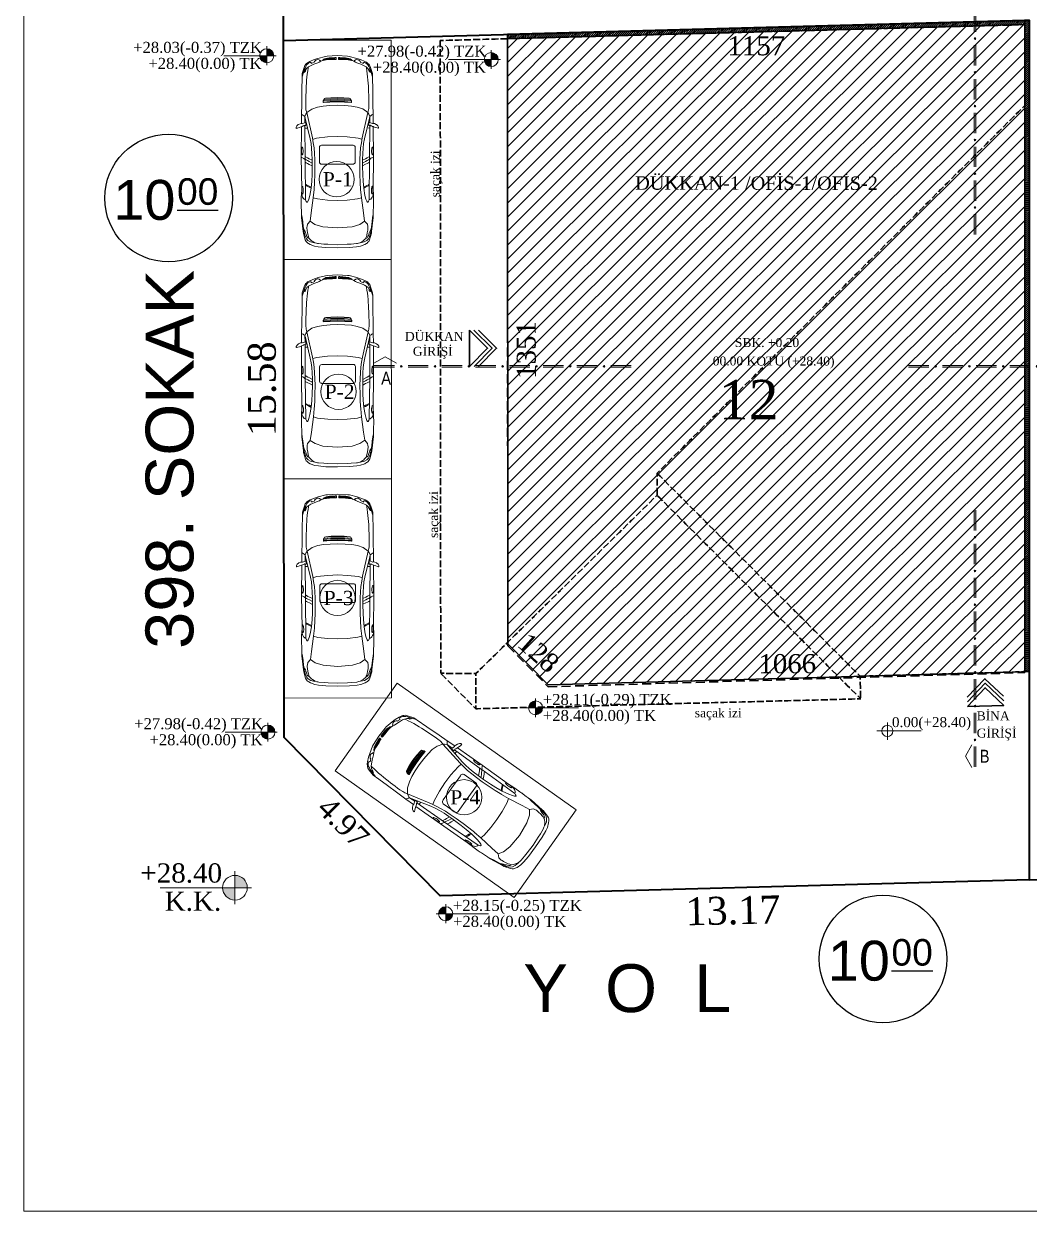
# Model space of a CAD drawing. Extents: x 173271 to 181879, y -242817 to -239967.
# Drawn here: x 174306 to 174868, y -242817 to -242153 of the extents above; entities that cross this region are included whole.
import ezdxf
from ezdxf.enums import TextEntityAlignment as Align

# ---------------------------------------------------------------- set-up
doc = ezdxf.new("R2010")
doc.units = 0
doc.header["$MEASUREMENT"] = 0
for name, pattern in [('DASHED2', [0.375, 0.25, -0.125]), ('IZDUSUM1', [20, 7.5, -5, 7.5, 0]), ('SEMBOL1', [260, 200, -15, 30, -15])]:
    doc.linetypes.add(name, pattern=pattern)
doc.layers.get('0').update_dxf_attribs({"linetype": 'CONTINUOUS'})
for name, color, linetype, lineweight in [('rtm-duv tugla', 22, 'CONTINUOUS', 35), ('rtm-izdusum-üst ince', 8, 'IZDUSUM1', 5), ('rtm-merdiven yazı', 7, 'CONTINUOUS', 20), ('rtm-mhl-yazı-adı', 150, 'CONTINUOUS', 30), ('rtm-mhl-yazı-malzeme', 7, 'CONTINUOUS', 13), ('rtm-olcu-iç 01', 7, 'CONTINUOUS', 20), ('rtm-plan katmanı-03', 233, 'CONTINUOUS', 30), ('rtm-sembol balon baslik', 242, 'CONTINUOUS', 20), ('rtm-sembol kesit gör yazı', 7, 'CONTINUOUS', 20), ('rtm-sembol kot', 242, 'CONTINUOUS', 20), ('rtm-sembol kot yazı', 7, 'CONTINUOUS', 20), ('rtm-sıva', 252, 'CONTINUOUS', 15), ('rtm-tas_betonarme', 50, 'CONTINUOUS', 40), ('rtm-vaz-grid yazı', 7, 'CONTINUOUS', 20)]:
    doc.layers.add(name, color=color, linetype=linetype, lineweight=lineweight)
doc.layers.add('YAZI1', color=240, linetype='CONTINUOUS')
doc.styles.add('ARIAL', font='arial.ttf', dxfattribs={"height": 1})
doc.styles.add('BASLIK', font='ARIALN.TTF')
doc.styles.add('times new roman_1_18', font='times.ttf', dxfattribs={"height": 0.2})
doc.styles.add('VAZ-OLCU', font='times.ttf', dxfattribs={"height": 60})
doc.styles.add('ölçü', font='times.ttf', dxfattribs={"height": 10})

# ---------------------------------------------------------------- blocks, each defined once
blk = doc.blocks.new('hftrytg')
at = {"layer": 'rtm-sıva'}
for p, q in [((10838.2, 5308.7), (10828.4, 5304.5)), ((10846.4, 5311.4), (10838.2, 5308.7)), ((10844.2, 5308.4), (10841.8, 5307.1)), ((10846.7, 5308.7), (10844.2, 5308.4)), ((10863.3, 5315.7), (10846.4, 5311.4)), ((10849, 5307.8), (10846.7, 5308.7)), ((10857.8, 5307.9), (10858.7, 5308.7)), ((10858.7, 5308.7), (10859.9, 5309.4)), ((10859.9, 5309.4), (10861.3, 5310.2)), ((10860.2, 5309.6), (10860.3, 5307.1)), ((10861.3, 5310.2), (10864.1, 5311.4)), ((10862.1, 5310.6), (10862.1, 5307.4)), ((10867.2, 5316.2), (10863.3, 5315.7)), ((10864, 5311.3), (10864, 5307.6)), ((10864.1, 5311.4), (10871.4, 5312.6)), ((10878.7, 5308.8), (10865.2, 5307.8)), ((10866, 5311.7), (10866.1, 5307.9)), ((10889.8, 5317.6), (10867.2, 5316.2)), ((10868.1, 5312), (10868, 5308)), ((10870.1, 5312.4), (10870, 5308.2)), ((10871.4, 5312.6), (10884.2, 5313.5)), ((10872.1, 5312.7), (10872.1, 5308.3)), ((10874.1, 5312.8), (10874.1, 5308.5)), ((10876.1, 5312.9), (10876.1, 5308.6)), ((10878.3, 5313.1), (10878.2, 5308.8)), ((10885.2, 5309.1), (10878.7, 5308.8)), ((10880.3, 5313.2), (10880.3, 5308.9)), ((10882.4, 5313.3), (10882.3, 5309)), ((10884.2, 5313.5), (10885.9, 5313.6)), ((10884.5, 5313.5), (10884.4, 5309.1)), ((10886.5, 5309.2), (10885.2, 5309.1)), ((10885.9, 5313.6), (10886.8, 5313.3)), ((10887.1, 5309.7), (10886.5, 5309.2)), ((10886.8, 5313.3), (10887.1, 5312.9)), ((10887.1, 5312.9), (10887.1, 5309.7)), ((10889.8, 5317.6), (10912.4, 5316.2)), ((10892.8, 5313.3), (10892.5, 5312.9)), ((10892.5, 5312.9), (10892.5, 5309.7)), ((10892.5, 5309.7), (10893.1, 5309.2)), ((10893.7, 5313.6), (10892.8, 5313.3)), ((10893.1, 5309.2), (10894.4, 5309.1)), ((10895.3, 5313.5), (10893.7, 5313.6)), ((10894.4, 5309.1), (10900.9, 5308.8)), ((10895.1, 5313.5), (10895.1, 5309.1)), ((10908.2, 5312.6), (10895.3, 5313.5)), ((10897.2, 5313.3), (10897.2, 5309)), ((10899.2, 5313.2), (10899.3, 5308.9)), ((10900.9, 5308.8), (10914.4, 5307.8)), ((10901.3, 5313.1), (10901.4, 5308.8)), ((10903.5, 5312.9), (10903.5, 5308.6)), ((10905.5, 5312.8), (10905.5, 5308.5)), ((10907.5, 5312.7), (10907.5, 5308.3)), ((10915.5, 5311.4), (10908.2, 5312.6)), ((10909.5, 5312.4), (10909.6, 5308.2)), ((10911.5, 5312), (10911.6, 5308)), ((10912.4, 5316.2), (10916.3, 5315.7)), ((10913.6, 5311.7), (10913.5, 5307.9)), ((10918.3, 5310.2), (10915.5, 5311.4)), ((10915.6, 5311.3), (10915.6, 5307.6)), ((10916.3, 5315.7), (10933.2, 5311.4)), ((10917.5, 5310.6), (10917.5, 5307.4)), ((10919.7, 5309.4), (10918.3, 5310.2)), ((10919.4, 5309.6), (10919.3, 5307.1)), ((10920.9, 5308.7), (10919.7, 5309.4)), ((10921.8, 5307.9), (10920.9, 5308.7)), ((10930.6, 5307.8), (10932.9, 5308.7)), ((10932.9, 5308.7), (10935.4, 5308.4)), ((10933.2, 5311.4), (10941.4, 5308.7)), ((10935.4, 5308.4), (10937.8, 5307.1)), ((10941.4, 5308.7), (10951.1, 5304.5)), ((10811.1, 5270.3), (10816.6, 5287.5)), ((10815.6, 5290.8), (10811.2, 5277.3)), ((10817.5, 5295.8), (10815.6, 5290.8)), ((10817, 5286.3), (10816.1, 5280.6)), ((10816.6, 5287.5), (10817.1, 5288.8)), ((10817.8, 5289.9), (10817, 5286.3)), ((10817.1, 5288.8), (10817.8, 5289.9)), ((10817.4, 5281.2), (10818.5, 5282.8)), ((10819.5, 5298.2), (10817.5, 5295.8)), ((10819.5, 5293.2), (10817.8, 5289.9)), ((10818.5, 5282.8), (10819.1, 5285)), ((10819.1, 5285), (10821.3, 5289)), ((10821.1, 5300), (10819.5, 5298.2)), ((10821.3, 5296.7), (10819.5, 5293.2)), ((10822.9, 5301.7), (10821.1, 5300)), ((10823.8, 5299.4), (10821.3, 5296.7)), ((10821.3, 5289), (10825.4, 5292.4)), ((10823.9, 5283.5), (10822.7, 5276.4)), ((10824.5, 5302.5), (10822.9, 5301.7)), ((10826.4, 5301.4), (10823.8, 5299.4)), ((10824.8, 5289.2), (10823.9, 5283.5)), ((10828.4, 5304.5), (10824.5, 5302.5)), ((10825.4, 5292.4), (10824.8, 5289.2)), ((10825.4, 5292.4), (10829.6, 5294.8)), ((10829, 5302.3), (10826.4, 5301.4)), ((10830.4, 5302.1), (10829, 5302.3)), ((10829.6, 5294.8), (10837.3, 5298.1)), ((10831.4, 5301.6), (10830.4, 5302.1)), ((10832.1, 5301.1), (10831.4, 5301.6)), ((10838.9, 5302.8), (10831.8, 5299.7)), ((10831.8, 5299.7), (10832.1, 5301.1)), ((10837.3, 5298.1), (10846.2, 5301.5)), ((10838.6, 5304.4), (10838.1, 5303.8)), ((10838.1, 5303.8), (10838.9, 5302.8)), ((10839.7, 5305.5), (10838.6, 5304.4)), ((10841.8, 5307.1), (10839.7, 5305.5)), ((10846.2, 5301.5), (10849.2, 5302.8)), ((10849.7, 5307), (10849, 5307.8)), ((10849.2, 5302.8), (10853, 5305.2)), ((10851.2, 5306.5), (10849.7, 5307)), ((10852.3, 5306), (10851.2, 5306.5)), ((10853, 5305.2), (10852.3, 5306)), ((10856.4, 5306.4), (10853, 5305.2)), ((10857.3, 5307), (10856.4, 5306.4)), ((10857.3, 5307), (10857.8, 5307.9)), ((10857.7, 5306.8), (10857.3, 5307)), ((10858.3, 5306.9), (10857.7, 5306.8)), ((10865.2, 5307.8), (10858.3, 5306.9)), ((10914.4, 5307.8), (10921.3, 5306.9)), ((10921.3, 5306.9), (10921.9, 5306.8)), ((10922.3, 5307), (10921.8, 5307.9)), ((10921.9, 5306.8), (10922.3, 5307)), ((10922.3, 5307), (10923.2, 5306.4)), ((10923.2, 5306.4), (10926.6, 5305.2)), ((10926.6, 5305.2), (10927.3, 5306)), ((10930.4, 5302.8), (10926.6, 5305.2)), ((10927.3, 5306), (10928.4, 5306.5)), ((10928.4, 5306.5), (10929.8, 5307)), ((10929.8, 5307), (10930.6, 5307.8)), ((10933.4, 5301.5), (10930.4, 5302.8)), ((10942.3, 5298.1), (10933.4, 5301.5)), ((10937.8, 5307.1), (10939.9, 5305.5)), ((10939.9, 5305.5), (10941, 5304.4)), ((10941.5, 5303.8), (10940.6, 5302.8)), ((10940.6, 5302.8), (10947.7, 5299.7)), ((10941, 5304.4), (10941.5, 5303.8)), ((10950, 5294.8), (10942.3, 5298.1)), ((10947.5, 5301.1), (10948.2, 5301.6)), ((10947.7, 5299.7), (10947.5, 5301.1)), ((10948.2, 5301.6), (10949.2, 5302.1)), ((10949.2, 5302.1), (10950.6, 5302.3)), ((10954.1, 5292.4), (10950, 5294.8)), ((10950.6, 5302.3), (10953.2, 5301.4)), ((10951.1, 5304.5), (10955.1, 5302.5)), ((10953.2, 5301.4), (10955.8, 5299.4)), ((10958.3, 5289), (10954.1, 5292.4)), ((10954.1, 5292.4), (10954.8, 5289.2)), ((10954.8, 5289.2), (10955.7, 5283.5)), ((10955.1, 5302.5), (10956.7, 5301.7)), ((10955.7, 5283.5), (10956.9, 5276.4)), ((10955.8, 5299.4), (10958.3, 5296.7)), ((10956.7, 5301.7), (10958.4, 5300)), ((10958.3, 5296.7), (10960.1, 5293.2)), ((10960.5, 5285), (10958.3, 5289)), ((10958.4, 5300), (10960.1, 5298.2)), ((10960.1, 5298.2), (10962.1, 5295.8)), ((10960.1, 5293.2), (10961.7, 5289.9)), ((10961, 5282.8), (10960.5, 5285)), ((10962.2, 5281.2), (10961, 5282.8)), ((10961.7, 5289.9), (10962.6, 5286.3)), ((10962.5, 5288.8), (10961.7, 5289.9)), ((10962.1, 5295.8), (10963.9, 5290.8)), ((10963, 5287.5), (10962.5, 5288.8)), ((10962.6, 5286.3), (10963.5, 5280.6)), ((10968.5, 5270.3), (10963, 5287.5)), ((10963.9, 5290.8), (10968.3, 5277.3)), ((10811.1, 5268.1), (10810.6, 5241.5)), ((10811.2, 5277.3), (10811.1, 5270.3)), ((10811.1, 5270.3), (10811.1, 5268.1)), ((10816.1, 5280.6), (10816.6, 5280.1)), ((10816.6, 5280.1), (10817.4, 5281.2)), ((10820.9, 5255.9), (10820.4, 5249.4)), ((10821.3, 5262.6), (10820.9, 5255.9)), ((10822, 5269.7), (10821.3, 5262.6)), ((10822.7, 5276.4), (10822, 5269.7)), ((10956.9, 5276.4), (10957.6, 5269.7)), ((10957.6, 5269.7), (10958.3, 5262.6)), ((10958.3, 5262.6), (10958.7, 5255.9)), ((10958.7, 5255.9), (10959.2, 5249.4)), ((10963, 5280.1), (10962.2, 5281.2)), ((10963.5, 5280.6), (10963, 5280.1)), ((10968.3, 5277.3), (10968.5, 5270.3)), ((10968.5, 5270.3), (10968.5, 5268.1)), ((10968.5, 5268.1), (10969, 5241.5)), ((10810.6, 5241.5), (10810.2, 5208.5)), ((10819.6, 5229.5), (10819.4, 5222.9)), ((10819.9, 5235.8), (10819.6, 5229.5)), ((10820.1, 5242.5), (10819.9, 5235.8)), ((10820.4, 5249.4), (10820.1, 5242.5)), ((10959.2, 5249.4), (10959.5, 5242.5)), ((10959.5, 5242.5), (10959.7, 5235.8)), ((10959.7, 5235.8), (10960, 5229.5)), ((10960, 5229.5), (10960.2, 5222.9)), ((10969, 5241.5), (10969.4, 5208.5)), ((10810.2, 5208.5), (10809.7, 5186.4)), ((10819.4, 5222.9), (10819.2, 5215.7)), ((10819.2, 5215.7), (10819.2, 5209.6)), ((10819.2, 5209.6), (10819.3, 5201.9)), ((10832.7, 5198.2), (10845.5, 5202.3)), ((10845.5, 5202.3), (10858.4, 5204.7)), ((10857.9, 5215.4), (10858.4, 5216.5)), ((10858, 5213.2), (10857.9, 5215.4)), ((10858, 5213.7), (10873.6, 5214.9)), ((10859, 5212.6), (10858, 5213.2)), ((10858.1, 5216.5), (10858.1, 5216.4)), ((10858.1, 5216.4), (10858.1, 5216.4)), ((10858.3, 5216.2), (10874.1, 5217.3)), ((10858.4, 5216.5), (10859.5, 5218.8)), ((10858.4, 5204.7), (10873.2, 5205.8)), ((10873.4, 5213.6), (10859, 5212.6)), ((10859.3, 5218.6), (10874.5, 5219.7)), ((10859.5, 5218.8), (10860.5, 5221)), ((10860.5, 5221), (10861.7, 5221.6)), ((10874.5, 5222.4), (10861.3, 5221.4)), ((10861.7, 5221.6), (10863.5, 5222.1)), ((10863.5, 5222.1), (10875.1, 5223.3)), ((10873.2, 5205.8), (10889.8, 5206.5)), ((10889.8, 5214), (10873.4, 5213.6)), ((10873.6, 5214.9), (10889.8, 5215.2)), ((10874.1, 5217.3), (10889.8, 5217.6)), ((10889.8, 5222.7), (10874.5, 5222.4)), ((10874.5, 5219.7), (10889.8, 5220)), ((10875.1, 5223.3), (10889.8, 5223.8)), ((10904.5, 5223.3), (10889.8, 5223.8)), ((10889.8, 5222.7), (10905.1, 5222.4)), ((10905.1, 5219.7), (10889.8, 5220)), ((10905.5, 5217.3), (10889.8, 5217.6)), ((10906, 5214.9), (10889.8, 5215.2)), ((10889.8, 5214), (10906.2, 5213.6)), ((10906.4, 5205.8), (10889.8, 5206.5)), ((10916.1, 5222.1), (10904.5, 5223.3)), ((10905.1, 5222.4), (10918.3, 5221.4)), ((10920.2, 5218.6), (10905.1, 5219.7)), ((10921.3, 5216.2), (10905.5, 5217.3)), ((10921.6, 5213.7), (10906, 5214.9)), ((10906.2, 5213.6), (10920.6, 5212.6)), ((10921.2, 5204.7), (10906.4, 5205.8)), ((10917.9, 5221.6), (10916.1, 5222.1)), ((10919.1, 5221), (10917.9, 5221.6)), ((10920.1, 5218.8), (10919.1, 5221)), ((10921.2, 5216.5), (10920.1, 5218.8)), ((10920.6, 5212.6), (10921.5, 5213.2)), ((10921.7, 5215.4), (10921.2, 5216.5)), ((10934.1, 5202.3), (10921.2, 5204.7)), ((10921.5, 5216.5), (10921.5, 5216.4)), ((10921.5, 5216.4), (10921.5, 5216.4)), ((10921.5, 5213.2), (10921.7, 5215.4)), ((10946.8, 5198.2), (10934.1, 5202.3)), ((10960.2, 5222.9), (10960.4, 5215.7)), ((10960.4, 5209.6), (10960.3, 5201.9)), ((10960.4, 5215.7), (10960.4, 5209.6)), ((10969.4, 5208.5), (10969.9, 5186.4)), ((10809.7, 5186.4), (10809.6, 5165.8)), ((10810.8, 5186), (10809.7, 5186.4)), ((10812.8, 5184.8), (10810.8, 5186)), ((10814.6, 5183.2), (10812.8, 5184.8)), ((10816, 5182.7), (10814.6, 5183.2)), ((10817.1, 5181.6), (10816, 5182.7)), ((10819.4, 5186.8), (10817.1, 5181.6)), ((10818.1, 5177.6), (10817.1, 5181.6)), ((10817.1, 5181.6), (10817.2, 5167.7)), ((10828.9, 5131.7), (10818.1, 5177.6)), ((10819.3, 5201.9), (10819.5, 5199.3)), ((10821.5, 5190.1), (10819.4, 5186.8)), ((10819.5, 5199.3), (10819.8, 5196.1)), ((10819.8, 5196.1), (10821.5, 5190.1)), ((10821.5, 5190.1), (10832.7, 5198.2)), ((10821.5, 5190.1), (10834, 5133.7)), ((10958.1, 5190.1), (10945.6, 5133.7)), ((10958.1, 5190.1), (10946.8, 5198.2)), ((10950.7, 5131.7), (10961.5, 5177.6)), ((10959.7, 5196.1), (10958.1, 5190.1)), ((10958.1, 5190.1), (10960.2, 5186.8)), ((10960.1, 5199.3), (10959.7, 5196.1)), ((10960.3, 5201.9), (10960.1, 5199.3)), ((10960.2, 5186.8), (10962.4, 5181.6)), ((10961.5, 5177.6), (10962.4, 5181.6)), ((10962.4, 5181.6), (10962.3, 5167.7)), ((10962.4, 5181.6), (10963.6, 5182.7)), ((10963.6, 5182.7), (10964.9, 5183.2)), ((10964.9, 5183.2), (10966.8, 5184.8)), ((10966.8, 5184.8), (10968.8, 5186)), ((10968.8, 5186), (10969.9, 5186.4)), ((10969.9, 5186.4), (10970, 5165.8)), ((10797.6, 5157.8), (10797.5, 5155)), ((10797.5, 5155), (10798.4, 5155.1)), ((10799.3, 5160.7), (10797.6, 5157.8)), ((10798.4, 5155.1), (10800.9, 5155.8)), ((10802.6, 5163.4), (10799.3, 5160.7)), ((10800.9, 5155.8), (10804.6, 5157)), ((10802.9, 5163.6), (10802.6, 5163.4)), ((10806.8, 5165.4), (10802.9, 5163.6)), ((10804.6, 5157), (10809, 5158.5)), ((10809.2, 5165.8), (10806.8, 5165.4)), ((10809, 5158.5), (10809.6, 5158.7)), ((10809.4, 5165.8), (10809.2, 5165.8)), ((10809.6, 5158.7), (10809.2, 5091.2)), ((10809.6, 5165.8), (10809.4, 5165.8)), ((10811.1, 5165.4), (10809.6, 5165.8)), ((10811.5, 5159.4), (10809.6, 5158.7)), ((10818.1, 5168), (10811.1, 5165.4)), ((10813.6, 5160.3), (10811.5, 5159.4)), ((10814.9, 5160.9), (10813.6, 5160.3)), ((10815.4, 5161.3), (10814.9, 5160.9)), ((10815.4, 5161.3), (10815.2, 5161.7)), ((10818.1, 5161.2), (10815.2, 5161.7)), ((10817.3, 5161.4), (10817.8, 5086.6)), ((10823.3, 5155.6), (10817.3, 5155.8)), ((10819.1, 5168), (10818.1, 5168)), ((10818.1, 5161.2), (10819.1, 5161.2)), ((10819.3, 5167.2), (10819.1, 5168)), ((10819.1, 5161.2), (10819.3, 5162.1)), ((10819.3, 5162.1), (10819.3, 5167.2)), ((10956.3, 5155.6), (10962.3, 5155.8)), ((10960.3, 5167.2), (10960.5, 5168)), ((10960.3, 5162.1), (10960.3, 5167.2)), ((10960.5, 5161.2), (10960.3, 5162.1)), ((10960.5, 5168), (10961.5, 5168)), ((10961.5, 5161.2), (10960.5, 5161.2)), ((10961.5, 5168), (10968.5, 5165.4)), ((10961.5, 5161.2), (10964.4, 5161.7)), ((10962.3, 5161.4), (10961.8, 5086.6)), ((10964.1, 5161.3), (10964.4, 5161.7)), ((10964.1, 5161.3), (10964.6, 5160.9)), ((10964.6, 5160.9), (10966, 5160.3)), ((10966, 5160.3), (10968.1, 5159.4)), ((10968.1, 5159.4), (10970, 5158.7)), ((10968.5, 5165.4), (10970, 5165.8)), ((10970, 5165.8), (10970.2, 5165.8)), ((10970.6, 5158.5), (10970, 5158.7)), ((10970, 5158.7), (10970.4, 5091.2)), ((10970.2, 5165.8), (10970.4, 5165.8)), ((10970.4, 5165.8), (10972.8, 5165.4)), ((10974.9, 5157), (10970.6, 5158.5)), ((10972.8, 5165.4), (10976.7, 5163.6)), ((10978.7, 5155.8), (10974.9, 5157)), ((10976.7, 5163.6), (10977, 5163.4)), ((10977, 5163.4), (10980.3, 5160.7)), ((10981.2, 5155.1), (10978.7, 5155.8)), ((10980.3, 5160.7), (10982, 5157.8)), ((10982, 5155), (10981.2, 5155.1)), ((10982, 5157.8), (10982, 5155)), ((10831, 5121.1), (10828.9, 5131.7)), ((10834, 5133.7), (10834, 5133.7)), ((10834, 5133.7), (10836.1, 5122.5)), ((10843.4, 5133), (10834.6, 5130.4)), ((10836.1, 5122.5), (10837.7, 5111.1)), ((10867.7, 5135.7), (10843.4, 5133)), ((10889.8, 5136.7), (10867.7, 5135.7)), ((10889.8, 5136.7), (10911.8, 5135.7)), ((10911.8, 5135.7), (10936.2, 5133)), ((10936.2, 5133), (10944.9, 5130.4)), ((10943.5, 5122.5), (10941.9, 5111.1)), ((10945.6, 5133.7), (10943.5, 5122.5)), ((10945.6, 5133.7), (10945.6, 5133.7)), ((10948.6, 5121.1), (10950.7, 5131.7)), ((10810, 5110.2), (10810.7, 5112.3)), ((10810, 5110.2), (10810, 5100.1)), ((10810.8, 5097.2), (10810, 5100.1)), ((10810.7, 5112.3), (10810.9, 5112.9)), ((10810.8, 5097.2), (10810.9, 5097)), ((10810.9, 5112.9), (10811.2, 5113.2)), ((10811.2, 5096.3), (10810.9, 5097)), ((10811.2, 5113.2), (10811.5, 5113.2)), ((10811.5, 5096), (10811.2, 5096.3)), ((10811.5, 5113.2), (10811.8, 5112.7)), ((10811.8, 5095.9), (10811.5, 5096)), ((10811.8, 5112.7), (10812.2, 5111.8)), ((10812, 5096.2), (10811.8, 5095.9)), ((10812.2, 5096.5), (10812, 5096.2)), ((10812.2, 5111.8), (10812.2, 5111.4)), ((10812.2, 5111.4), (10812.6, 5110.4)), ((10812.7, 5097.7), (10812.2, 5096.5)), ((10812.6, 5110.4), (10812.6, 5110)), ((10812.6, 5110), (10812.9, 5108.4)), ((10813, 5099.4), (10812.7, 5097.7)), ((10812.9, 5108.4), (10813.2, 5106.2)), ((10813.2, 5101.5), (10813, 5099.4)), ((10813.2, 5106.2), (10813.3, 5103.8)), ((10813.3, 5103.8), (10813.2, 5101.5)), ((10832.3, 5110.3), (10831, 5121.1)), ((10833.1, 5098.6), (10832.3, 5110.3)), ((10832.5, 5107.8), (10832.7, 5107.8)), ((10833.5, 5085.5), (10833.1, 5098.6)), ((10837.7, 5111.1), (10838.5, 5098.8)), ((10838.5, 5098.8), (10839.3, 5085.7)), ((10850.1, 5114.2), (10849.7, 5112.3)), ((10849.7, 5112.3), (10849.7, 5079.8)), ((10851.2, 5115.8), (10850.1, 5114.2)), ((10852.8, 5116.8), (10851.2, 5115.8)), ((10854.6, 5117.2), (10852.8, 5116.8)), ((10856.7, 5117.2), (10854.6, 5117.2)), ((10889.8, 5117.2), (10856.7, 5117.2)), ((10889.8, 5117.2), (10922.9, 5117.2)), ((10922.9, 5117.2), (10924.9, 5117.2)), ((10924.9, 5117.2), (10926.8, 5116.8)), ((10926.8, 5116.8), (10928.4, 5115.8)), ((10928.4, 5115.8), (10929.5, 5114.2)), ((10929.5, 5114.2), (10929.8, 5112.3)), ((10929.8, 5112.3), (10929.8, 5079.8)), ((10941.1, 5098.8), (10940.3, 5085.7)), ((10941.9, 5111.1), (10941.1, 5098.8)), ((10946.1, 5085.5), (10946.5, 5098.6)), ((10946.5, 5098.6), (10947.3, 5110.3)), ((10947.1, 5107.8), (10946.9, 5107.8)), ((10947.3, 5110.3), (10948.6, 5121.1)), ((10966.4, 5106.2), (10966.3, 5103.8)), ((10966.3, 5103.8), (10966.4, 5101.5)), ((10966.6, 5108.4), (10966.4, 5106.2)), ((10966.4, 5101.5), (10966.6, 5099.4)), ((10966.9, 5110), (10966.6, 5108.4)), ((10966.6, 5099.4), (10966.9, 5097.7)), ((10967, 5110.4), (10966.9, 5110)), ((10966.9, 5097.7), (10967.4, 5096.5)), ((10967.3, 5111.4), (10967, 5110.4)), ((10967.4, 5111.8), (10967.3, 5111.4)), ((10967.8, 5112.7), (10967.4, 5111.8)), ((10967.4, 5096.5), (10967.6, 5096.2)), ((10967.6, 5096.2), (10967.8, 5095.9)), ((10968.1, 5113.2), (10967.8, 5112.7)), ((10967.8, 5095.9), (10968.1, 5096)), ((10968.4, 5113.2), (10968.1, 5113.2)), ((10968.1, 5096), (10968.4, 5096.3)), ((10968.7, 5112.9), (10968.4, 5113.2)), ((10968.4, 5096.3), (10968.7, 5097)), ((10968.9, 5112.3), (10968.7, 5112.9)), ((10968.8, 5097.2), (10968.7, 5097)), ((10968.8, 5097.2), (10969.6, 5100.1)), ((10969.5, 5110.2), (10968.9, 5112.3)), ((10969.5, 5110.2), (10969.6, 5100.1)), ((10809.2, 5091.2), (10810, 5018.8)), ((10812.1, 5089.3), (10809.2, 5090.4)), ((10813.3, 5088.7), (10812.1, 5089.3)), ((10814.6, 5087.9), (10813.3, 5088.7)), ((10816.4, 5086.3), (10814.6, 5087.9)), ((10817.8, 5086), (10816.4, 5086.3)), ((10817.7, 5092.3), (10823.4, 5089)), ((10817.8, 5086.6), (10817.8, 5085.9)), ((10820.4, 5084.4), (10817.8, 5086)), ((10817.8, 5086), (10818.8, 4995.3)), ((10820.4, 5077.6), (10817.8, 5079.2)), ((10823.3, 5083), (10820.4, 5084.4)), ((10823.3, 5076.1), (10820.4, 5077.6)), ((10827, 5080.9), (10823.3, 5083)), ((10827, 5074.5), (10823.3, 5076.1)), ((10823.4, 5089), (10826.9, 5087.1)), ((10826.9, 5087.1), (10833.5, 5083.9)), ((10832.1, 5078.1), (10827, 5080.9)), ((10833.6, 5071.1), (10827, 5074.5)), ((10833.6, 5077.3), (10832.1, 5078.1)), ((10833.1, 5051.5), (10833.6, 5070)), ((10833.6, 5077.3), (10833.5, 5085.5)), ((10833.6, 5070), (10833.6, 5077.3)), ((10839.3, 5085.7), (10839.5, 5069.9)), ((10839.5, 5069.9), (10839.4, 5050.8)), ((10839.5, 5069.7), (10839.5, 5069.9)), ((10839.5, 5068.9), (10839.5, 5069.7)), ((10849.7, 5079.8), (10850.1, 5077.9)), ((10850.1, 5077.9), (10851.2, 5076.3)), ((10851.2, 5076.3), (10852.8, 5075.3)), ((10852.8, 5075.3), (10853.8, 5075.1)), ((10853.8, 5075.1), (10854.6, 5074.9)), ((10854.6, 5074.9), (10889.8, 5074.9)), ((10924.9, 5074.9), (10889.8, 5074.9)), ((10925.8, 5075.1), (10924.9, 5074.9)), ((10926.8, 5075.3), (10925.8, 5075.1)), ((10928.4, 5076.3), (10926.8, 5075.3)), ((10929.5, 5077.9), (10928.4, 5076.3)), ((10929.8, 5079.8), (10929.5, 5077.9)), ((10940.3, 5085.7), (10940, 5069.9)), ((10940, 5069.7), (10940, 5069.9)), ((10940, 5069.9), (10940.2, 5050.8)), ((10940.1, 5068.9), (10940, 5069.7)), ((10946, 5077.3), (10946.1, 5085.5)), ((10946, 5077.3), (10947.5, 5078.1)), ((10946, 5070), (10946, 5077.3)), ((10946, 5071.1), (10952.5, 5074.5)), ((10946.4, 5051.5), (10946, 5070)), ((10952.7, 5087.1), (10946.1, 5083.9)), ((10947.5, 5078.1), (10952.5, 5080.9)), ((10952.5, 5080.9), (10956.2, 5083)), ((10952.5, 5074.5), (10956.2, 5076.1)), ((10956.2, 5089), (10952.7, 5087.1)), ((10961.9, 5092.3), (10956.2, 5089)), ((10956.2, 5083), (10959.2, 5084.4)), ((10956.2, 5076.1), (10959.2, 5077.6)), ((10959.2, 5084.4), (10961.8, 5086)), ((10959.2, 5077.6), (10961.7, 5079.2)), ((10961.8, 5086), (10960.8, 4995.3)), ((10961.8, 5086.6), (10961.8, 5085.9)), ((10961.8, 5086), (10963.2, 5086.3)), ((10963.2, 5086.3), (10964.9, 5087.9)), ((10964.9, 5087.9), (10966.3, 5088.7)), ((10966.3, 5088.7), (10967.5, 5089.3)), ((10967.5, 5089.3), (10970.4, 5090.4)), ((10970.4, 5091.2), (10969.6, 5018.8)), ((10832.4, 5037.1), (10833.1, 5051.5)), ((10839.4, 5050.8), (10838.9, 5034.8)), ((10940.2, 5050.8), (10940.7, 5034.8)), ((10947.2, 5037.1), (10946.4, 5051.5)), ((10810, 5018.8), (10809.4, 5007.3)), ((10810, 5018.8), (10810.2, 5006.6)), ((10810.3, 5022.5), (10811.3, 5024.9)), ((10810.3, 5022.5), (10810.3, 5012.4)), ((10811.4, 5025.2), (10811.3, 5024.9)), ((10811.4, 5025.2), (10811.6, 5025.5)), ((10811.6, 5025.5), (10811.8, 5025.4)), ((10811.8, 5025.4), (10811.9, 5025.3)), ((10811.9, 5025.3), (10812.2, 5025)), ((10812.2, 5025), (10812.5, 5024)), ((10812.5, 5024), (10812.9, 5022.6)), ((10812.9, 5022.6), (10813.1, 5021.5)), ((10813.1, 5021.5), (10813.2, 5020.7)), ((10813.2, 5020.7), (10813.4, 5019.4)), ((10813.4, 5019.4), (10813.5, 5018.4)), ((10813.5, 5018.4), (10813.7, 5016.1)), ((10820.6, 5028.9), (10818.4, 5030.2)), ((10820.6, 5026.7), (10818.4, 5028)), ((10820.6, 5028.9), (10823.6, 5027.4)), ((10823.6, 5025.3), (10820.6, 5026.7)), ((10823.6, 5027.4), (10827, 5026)), ((10827, 5023.6), (10823.6, 5025.3)), ((10827, 5026), (10831.1, 5023.8)), ((10830.9, 5021.4), (10827, 5023.6)), ((10828.1, 5005.2), (10830.9, 5021.1)), ((10830.9, 5021.1), (10832.4, 5037.1)), ((10837.9, 5018.1), (10836, 4999.9)), ((10838.9, 5034.8), (10837.8, 5017.6)), ((10837.9, 5018.1), (10837.9, 5018.1)), ((10940.7, 5034.8), (10941.8, 5017.6)), ((10941.7, 5018.1), (10941.7, 5018.1)), ((10941.7, 5018.1), (10943.6, 4999.9)), ((10948.7, 5021.1), (10947.2, 5037.1)), ((10952.6, 5026), (10948.5, 5023.8)), ((10948.7, 5021.4), (10952.6, 5023.6)), ((10951.5, 5005.2), (10948.7, 5021.1)), ((10955.9, 5027.4), (10952.6, 5026)), ((10952.6, 5023.6), (10955.9, 5025.3)), ((10959, 5028.9), (10955.9, 5027.4)), ((10955.9, 5025.3), (10959, 5026.7)), ((10959, 5028.9), (10961.2, 5030.2)), ((10959, 5026.7), (10961.2, 5028)), ((10966, 5018.4), (10965.9, 5016.1)), ((10966.2, 5019.4), (10966, 5018.4)), ((10966.4, 5020.7), (10966.2, 5019.4)), ((10966.5, 5021.5), (10966.4, 5020.7)), ((10966.7, 5022.6), (10966.5, 5021.5)), ((10967.1, 5024), (10966.7, 5022.6)), ((10967.4, 5025), (10967.1, 5024)), ((10967.7, 5025.3), (10967.4, 5025)), ((10968, 5025.5), (10967.7, 5025.4)), ((10967.7, 5025.4), (10967.7, 5025.3)), ((10968.2, 5025.2), (10968, 5025.5)), ((10968.2, 5025.2), (10968.3, 5024.9)), ((10969.2, 5022.5), (10968.3, 5024.9)), ((10969.2, 5022.5), (10969.3, 5012.4)), ((10969.6, 5018.8), (10969.4, 5006.6)), ((10969.6, 5018.8), (10970.2, 5007.3)), ((10809.4, 5007.3), (10809.1, 5002.3)), ((10809.1, 5002.3), (10809.1, 4988)), ((10810.2, 5006.6), (10810.8, 5004)), ((10811.3, 5009.5), (10810.3, 5012.4)), ((10810.8, 5004), (10811.9, 5001.2)), ((10811.5, 5008.9), (10811.3, 5009.5)), ((10811.5, 5008.9), (10811.7, 5008.6)), ((10811.9, 5008.3), (10811.7, 5008.6)), ((10812.4, 5008.2), (10811.9, 5008.3)), ((10811.9, 5001.2), (10813.4, 4998.7)), ((10812.8, 5008.7), (10812.4, 5008.2)), ((10813.1, 5009.9), (10812.8, 5008.7)), ((10813.2, 5010.6), (10813.1, 5009.9)), ((10813.4, 5011.6), (10813.2, 5010.6)), ((10813.7, 5013.7), (10813.4, 5011.6)), ((10813.4, 4998.7), (10815.2, 4996.9)), ((10813.7, 5016.1), (10813.7, 5013.7)), ((10815.2, 4996.9), (10817.1, 4995.7)), ((10817.1, 4995.7), (10818.8, 4995.3)), ((10818.8, 4995.3), (10820.1, 4991.9)), ((10820.1, 4991.9), (10821.2, 4989.9)), ((10821.2, 4989.9), (10822.8, 4989.7)), ((10822.8, 4989.7), (10824.1, 4991.8)), ((10824.1, 4991.8), (10825.9, 4996.7)), ((10825.9, 4996.7), (10828.1, 5005.2)), ((10836, 4999.9), (10831.5, 4966.1)), ((10845.1, 4997.4), (10836, 4999.9)), ((10868, 4994.8), (10845.1, 4997.4)), ((10889.8, 4994), (10868, 4994.8)), ((10889.8, 4994), (10911.6, 4994.8)), ((10911.6, 4994.8), (10934.5, 4997.4)), ((10934.5, 4997.4), (10943.6, 4999.9)), ((10943.6, 4999.9), (10948.1, 4966.1)), ((10953.6, 4996.7), (10951.5, 5005.2)), ((10955.5, 4991.8), (10953.6, 4996.7)), ((10956.8, 4989.7), (10955.5, 4991.8)), ((10958.3, 4989.9), (10956.8, 4989.7)), ((10959.5, 4991.9), (10958.3, 4989.9)), ((10960.8, 4995.3), (10959.5, 4991.9)), ((10962.4, 4995.7), (10960.8, 4995.3)), ((10964.4, 4996.9), (10962.4, 4995.7)), ((10966.2, 4998.7), (10964.4, 4996.9)), ((10965.9, 5016.1), (10965.9, 5013.7)), ((10965.9, 5013.7), (10966.2, 5011.6)), ((10966.2, 5011.6), (10966.3, 5010.6)), ((10967.7, 5001.2), (10966.2, 4998.7)), ((10966.3, 5010.6), (10966.4, 5009.9)), ((10966.4, 5009.9), (10966.8, 5008.7)), ((10966.8, 5008.7), (10967.2, 5008.2)), ((10967.2, 5008.2), (10967.7, 5008.3)), ((10967.7, 5008.3), (10967.9, 5008.6)), ((10968.8, 5004), (10967.7, 5001.2)), ((10968, 5008.9), (10967.9, 5008.6)), ((10968, 5008.9), (10968.2, 5009.5)), ((10968.2, 5009.5), (10969.3, 5012.4)), ((10969.4, 5006.6), (10968.8, 5004)), ((10970.2, 5007.3), (10970.5, 5002.3)), ((10970.5, 5002.3), (10970.5, 4988)), ((10809.1, 4988), (10809, 4985.1)), ((10809, 4985.1), (10809, 4982.4)), ((10809, 4982.4), (10809, 4982.2)), ((10809, 4982.2), (10809.2, 4979.2)), ((10809.2, 4979.2), (10809.6, 4970.7)), ((10809.6, 4970.7), (10809.7, 4968.1)), ((10809.7, 4968.1), (10809.6, 4965.4)), ((10809.6, 4965.4), (10809.6, 4963)), ((10831.5, 4966.1), (10828.9, 4947.7)), ((10948.1, 4966.1), (10950.7, 4947.7)), ((10970, 4970.7), (10969.9, 4968.1)), ((10969.9, 4968.1), (10970, 4965.4)), ((10970.4, 4979.2), (10970, 4970.7)), ((10970, 4965.4), (10970, 4963)), ((10970.5, 4982.2), (10970.4, 4979.2)), ((10970.5, 4988), (10970.5, 4985.1)), ((10970.5, 4985.1), (10970.5, 4982.4)), ((10970.5, 4982.4), (10970.5, 4982.2)), ((10809.6, 4963), (10809.7, 4962.2)), ((10809.7, 4962.2), (10811, 4955.6)), ((10809.7, 4962.2), (10809.8, 4957)), ((10809.8, 4957), (10809.9, 4956.1)), ((10809.9, 4956.1), (10809.8, 4955.9)), ((10809.8, 4955.9), (10813.4, 4924.5)), ((10811, 4955.6), (10812.3, 4946.2)), ((10813.4, 4934.6), (10812.3, 4946.2)), ((10821.9, 4935.9), (10822.7, 4940.8)), ((10822.7, 4940.8), (10828.9, 4947.7)), ((10839.7, 4940.3), (10828.9, 4947.7)), ((10857, 4934.9), (10839.7, 4940.3)), ((10922.6, 4934.9), (10939.9, 4940.3)), ((10939.9, 4940.3), (10950.7, 4947.7)), ((10956.9, 4940.8), (10950.7, 4947.7)), ((10957.6, 4935.9), (10956.9, 4940.8)), ((10969.8, 4955.9), (10966.2, 4924.5)), ((10966.2, 4934.6), (10967.3, 4946.2)), ((10968.6, 4955.6), (10967.3, 4946.2)), ((10969.9, 4962.2), (10968.6, 4955.6)), ((10969.8, 4957), (10969.7, 4956.1)), ((10969.7, 4956.1), (10969.8, 4955.9)), ((10969.9, 4962.2), (10969.8, 4957)), ((10970, 4963), (10969.9, 4962.2)), ((10813.4, 4934.6), (10814.7, 4929.6)), ((10813.4, 4924.5), (10813.9, 4920.3)), ((10813.9, 4920.3), (10817.9, 4906)), ((10814.7, 4929.6), (10814.4, 4928.7)), ((10814.4, 4928.7), (10814.7, 4926.9)), ((10814.7, 4926.9), (10815.1, 4924.3)), ((10814.9, 4928.6), (10814.8, 4929.6)), ((10816, 4927), (10814.9, 4928.6)), ((10815.1, 4924.3), (10816, 4920.3)), ((10817.4, 4924.6), (10816, 4927)), ((10816, 4920.3), (10817, 4916.1)), ((10817, 4916.1), (10818.2, 4912.2)), ((10818.6, 4921.6), (10817.4, 4924.6)), ((10818.2, 4912.2), (10820.4, 4907.8)), ((10819.7, 4918.3), (10818.6, 4921.6)), ((10820.6, 4915.6), (10819.7, 4918.3)), ((10821.7, 4913.1), (10820.6, 4915.6)), ((10821.6, 4931.7), (10821.7, 4933.9)), ((10822, 4927.7), (10821.6, 4931.7)), ((10821.7, 4933.9), (10821.9, 4935.9)), ((10823.6, 4910.5), (10821.7, 4913.1)), ((10823.1, 4921.2), (10822, 4927.7)), ((10824.1, 4916.2), (10823.1, 4921.2)), ((10826.6, 4909.1), (10823.6, 4910.5)), ((10824.9, 4913), (10824.1, 4916.2)), ((10826, 4910.2), (10824.9, 4913)), ((10826.6, 4909.1), (10826, 4910.2)), ((10889.8, 4932.3), (10857, 4934.9)), ((10889.8, 4932.3), (10922.6, 4934.9)), ((10953, 4909.1), (10956, 4910.5)), ((10953, 4909.1), (10953.6, 4910.2)), ((10953.6, 4910.2), (10954.7, 4913)), ((10954.7, 4913), (10955.4, 4916.2)), ((10955.4, 4916.2), (10956.5, 4921.2)), ((10956, 4910.5), (10957.8, 4913.1)), ((10956.5, 4921.2), (10957.6, 4927.7)), ((10957.9, 4933.9), (10957.6, 4935.9)), ((10957.6, 4927.7), (10958, 4931.7)), ((10957.8, 4913.1), (10959, 4915.6)), ((10958, 4931.7), (10957.9, 4933.9)), ((10959, 4915.6), (10959.9, 4918.3)), ((10961.4, 4912.2), (10959.2, 4907.8)), ((10959.9, 4918.3), (10961, 4921.6)), ((10961, 4921.6), (10962.2, 4924.6)), ((10962.6, 4916.1), (10961.4, 4912.2)), ((10965.7, 4920.3), (10961.7, 4906)), ((10962.2, 4924.6), (10963.6, 4927)), ((10963.6, 4920.3), (10962.6, 4916.1)), ((10963.6, 4927), (10964.7, 4928.6)), ((10964.5, 4924.3), (10963.6, 4920.3)), ((10964.9, 4926.9), (10964.5, 4924.3)), ((10964.7, 4928.6), (10964.8, 4929.6)), ((10966.2, 4934.6), (10964.9, 4929.6)), ((10964.9, 4929.6), (10965.2, 4928.7)), ((10965.2, 4928.7), (10964.9, 4926.9)), ((10966.2, 4924.5), (10965.7, 4920.3)), ((10817.9, 4906), (10819.8, 4902.2)), ((10819.8, 4902.2), (10821.5, 4900.3)), ((10820.4, 4907.8), (10824, 4904.4)), ((10821.5, 4900.3), (10823.3, 4898.6)), ((10823.3, 4898.6), (10824.9, 4897.8)), ((10824, 4904.4), (10829.6, 4901.1)), ((10824.9, 4897.8), (10828.8, 4895.4)), ((10829.3, 4906.2), (10826.6, 4909.1)), ((10828.8, 4895.4), (10838.6, 4891.8)), ((10829.3, 4906.2), (10831.3, 4904.4)), ((10829.6, 4901.1), (10838.9, 4899)), ((10831.3, 4904.4), (10833, 4902.9)), ((10833, 4902.9), (10839.5, 4899.2)), ((10838.6, 4891.8), (10846.8, 4890.4)), ((10838.9, 4899), (10838.9, 4899.5)), ((10839.5, 4899.2), (10842.8, 4898.3)), ((10842.8, 4898.3), (10845, 4897.7)), ((10845, 4897.7), (10847.5, 4897.4)), ((10846.8, 4890.4), (10863.4, 4888.8)), ((10847.5, 4897.4), (10859.2, 4896.4)), ((10868.3, 4895.9), (10859.2, 4896.4)), ((10863.4, 4888.8), (10889.8, 4888.2)), ((10868.3, 4895.9), (10889.8, 4894.8)), ((10911.3, 4895.9), (10889.8, 4894.8)), ((10916.2, 4888.8), (10889.8, 4888.2)), ((10911.3, 4895.9), (10920.4, 4896.4)), ((10932.8, 4890.4), (10916.2, 4888.8)), ((10932.1, 4897.4), (10920.4, 4896.4)), ((10934.6, 4897.7), (10932.1, 4897.4)), ((10941, 4891.8), (10932.8, 4890.4)), ((10936.8, 4898.3), (10934.6, 4897.7)), ((10940.1, 4899.2), (10936.8, 4898.3)), ((10946.5, 4902.9), (10940.1, 4899.2)), ((10949.9, 4901.1), (10940.6, 4899)), ((10940.6, 4899), (10940.6, 4899.5)), ((10950.8, 4895.4), (10941, 4891.8)), ((10948.3, 4904.4), (10946.5, 4902.9)), ((10950.3, 4906.2), (10948.3, 4904.4)), ((10955.5, 4904.4), (10949.9, 4901.1)), ((10950.3, 4906.2), (10953, 4909.1)), ((10954.7, 4897.8), (10950.8, 4895.4)), ((10956.3, 4898.6), (10954.7, 4897.8)), ((10959.2, 4907.8), (10955.5, 4904.4)), ((10958, 4900.3), (10956.3, 4898.6)), ((10959.8, 4902.2), (10958, 4900.3)), ((10961.7, 4906), (10959.8, 4902.2))]:
    blk.add_line(p, q, dxfattribs=at)
blk.add_lwpolyline([(10769.9, 5351.8), (11009.9, 5351.8), (11009.9, 4861.8), (10769.9, 4861.8)], close=True, dxfattribs=at)
blk = doc.blocks.new('çatıizi')
at = {"layer": 'rtm-plan katmanı-03', "color": 8, "linetype": 'IZDUSUM1'}
for p, q in [((7807.7, 1634.9), (7353.9, 2088.7)), ((7353.9, 2088.7), (7353.9, 2039.4))]:
    blk.add_line(p, q, dxfattribs=at)
for points in [[(6869.4, 3055.7), (8175.7, 3091.2), (8175.7, 1645), (7807.7, 1634.9), (7809, 1584.3), (6948.6, 1562.1), (6870.4, 1641.4), (6869.4, 3055.7)], [(7353.9, 2088.7), (8175.7, 2910.5)], [(6949.2, 1640.8), (7353.9, 2039.4)], [(7807.7, 1585.6), (7353.9, 2039.4)], [(6870.4, 1641.4), (6949.2, 1640.8)], [(6948.6, 1562.1), (6949.2, 1640.8)]]:
    blk.add_lwpolyline(points, dxfattribs=at)
blk = doc.blocks.new('KK')
at = {"layer": 'rtm-sembol balon baslik', "linetype": 'SEMBOL1'}
for p in [(41231.3, 7543.2), (41283.8, 7543.2)]:
    blk.add_line(p, (41257.6, 7558.4), dxfattribs=at)
at = {"layer": 'rtm-sembol balon baslik'}
for p, q in [((41279.6, 7537.7), (41232.3, 7537.7)), ((41279.6, 7534), (41232.3, 7534)), ((41358.2, 7537.7), (41311, 7537.7)), ((41358.2, 7534), (41311, 7534)), ((41436.9, 7537.8), (41389.7, 7537.8)), ((41436.9, 7534.1), (41389.7, 7534.1)), ((41515.6, 7537.8), (41468.3, 7537.8)), ((41515.6, 7534.1), (41468.3, 7534.1)), ((41594.2, 7537.9), (41547, 7537.9)), ((41594.2, 7534.3), (41547, 7534.3)), ((41672.9, 7537.9), (41625.7, 7537.9)), ((41672.9, 7534.3), (41625.7, 7534.3)), ((41751.6, 7538.1), (41704.3, 7538.1)), ((41751.6, 7534.4), (41704.3, 7534.4)), ((41830.2, 7537.9), (41783, 7537.9)), ((41830.2, 7534.3), (41783, 7534.3))]:
    blk.add_line(p, q, dxfattribs=at)
at = {"layer": 'rtm-sembol balon baslik', "const_width": 1.9}
for points in [[(41294.3, 7536.1, 1), (41296.2, 7536.1, 1)], [(41373, 7536, 1), (41374.9, 7536, 1)], [(41451.7, 7536, 1), (41453.6, 7536, 1)], [(41530.3, 7536.1, 1), (41532.2, 7536.1, 1)], [(41609, 7536.1, 1), (41610.9, 7536.1, 1)], [(41687.7, 7536.2, 1), (41689.6, 7536.2, 1)], [(41766.3, 7536.1, 1), (41768.2, 7536.1, 1)]]:
    blk.add_lwpolyline(points, format="xyb", close=True, dxfattribs=at)
at = {"layer": 'rtm-sembol balon baslik'}
for centre in [(41295.3, 7536.1), (41373.9, 7536), (41452.6, 7536), (41531.3, 7536.1), (41610, 7536.1), (41688.6, 7536.2), (41767.3, 7536.1)]:
    blk.add_circle(centre, 1.9, dxfattribs=at)
for points in [[(41232.3, 7537.7), (41232.3, 7534), (41279.6, 7537.7), (41279.6, 7534)], [(41311, 7537.7), (41311, 7534), (41358.2, 7537.7), (41358.2, 7534)], [(41389.7, 7537.8), (41389.7, 7534.1), (41436.9, 7537.8), (41436.9, 7534.1)], [(41468.3, 7537.8), (41468.3, 7534.1), (41515.6, 7537.8), (41515.6, 7534.1)], [(41547, 7537.9), (41547, 7534.3), (41594.2, 7537.9), (41594.2, 7534.3)], [(41625.7, 7537.9), (41625.7, 7534.3), (41672.9, 7537.9), (41672.9, 7534.3)], [(41704.3, 7538.1), (41704.3, 7534.4), (41751.6, 7538.1), (41751.6, 7534.4)], [(41783, 7537.9), (41783, 7534.3), (41830.2, 7537.9), (41830.2, 7534.3)]]:
    blk.add_trace(points, dxfattribs=at)
blk = doc.blocks.new('YERLEŞİMPLANI2306')
at = {"layer": 'rtm-sıva'}
h = blk.add_hatch(dxfattribs=at)
h.set_pattern_fill('ANSI31', color=256)
h.set_pattern_definition([(45, (-10987.208, -1265.6713), (-2.245064, 2.245064), [])])
h.paths.add_polyline_path([(2055.8, 2864.6), (899.4, 2833.1), (899.4, 2823.1), (2055.8, 2854.6)])
at = {"layer": 'rtm-sıva', "transparency": 33554623}
h = blk.add_hatch(dxfattribs=at)
h.set_pattern_fill('ANSI31', color=256, scale=7, angle=-180.0461)
h.set_pattern_definition([(224.9539, (0, 0), (15.7028, -15.72808), [])])
h.paths.add_polyline_path([(900.5, 1470.7), (990.6, 1379.2), (2055.8, 1408.4), (2055.8, 2854.6), (899.4, 2823.1)])
at = {"layer": 'rtm-sıva'}
h = blk.add_hatch(dxfattribs=at)
h.set_pattern_fill('ANSI31', color=256)
h.set_pattern_definition([(45, (-10537.2746, -1253.4307), (-2.245064, 2.245064), [])])
h.paths.add_polyline_path([(2065.8, 2864.8), (2055.8, 2864.6), (2055.8, 1408.4), (2065.8, 1408.6)])
at = {"layer": 'rtm-duv tugla'}
blk.add_lwpolyline([(899.4, 2823.1), (2055.8, 2854.6), (2055.8, 1408.4), (990.6, 1379.2), (900.5, 1470.7), (899.4, 2823.1)], dxfattribs=at)
at = {"layer": 'rtm-merdiven yazı'}
for points in [[(1725.2, 1276.1), (1824.2, 1276.1)], [(1748.7, 1255.8), (1748.7, 1295)]]:
    blk.add_lwpolyline(points, dxfattribs=at)
blk.add_circle((1748.7, 1276.1), 12.6, dxfattribs=at)
at = {"layer": 'rtm-mhl-yazı-adı'}
for points in [[(814.7, 2171.6), (855.2, 2131.2), (814.8, 2090.6)], [(1928, 1330.9), (1967.3, 1372.5), (2009, 1333.2)]]:
    blk.add_lwpolyline(points, close=True, dxfattribs=at)
for points in [[(824.8, 2171.7), (865.4, 2131.2), (824.9, 2090.7)], [(835, 2171.7), (875.5, 2131.2), (835, 2090.7)], [(1927.4, 1351.1), (1966.7, 1392.7), (2008.4, 1353.4)], [(1927.7, 1341), (1967, 1382.6), (2008.7, 1343.3)]]:
    blk.add_lwpolyline(points, dxfattribs=at)
at = {"layer": 'rtm-olcu-iç 01', "lineweight": 30}
for points in [[(2055.8, 2864.6), (899.4, 2833.1), (899.4, 2823.1), (2055.8, 2854.6)], [(2065.8, 2864.8), (2055.8, 2864.6), (2055.8, 1408.4), (2065.8, 1408.6)]]:
    blk.add_lwpolyline(points, close=True, dxfattribs=at)
blk.add_blockref('çatıizi', (-6119.9, -236.6))
at = {"layer": 'rtm-izdusum-üst ince', "rotation": 90}
for p, xscale, yscale, zscale in [((9179.2, 42542.5), -0.9599999999972866, 0.9599999999972866, 0.9599999999972852), ((9179.2, -38387.5), 0.9599999999972864, 0.9599999999972864, 0.9599999999972864)]:
    blk.add_blockref('KK', p, dxfattribs=dict(at, xscale=xscale, yscale=yscale, zscale=zscale))
at = {"layer": 'rtm-izdusum-üst ince', "yscale": 0.9599999999972852, "zscale": 0.9599999999972852}
for p, xscale in [((-38981.1, -5143.8), 0.9599999999972852), ((41953.2, -5143.8), -0.9599999999972852)]:
    blk.add_blockref('KK', p, dxfattribs=dict(at, xscale=xscale))
at = {"layer": 'rtm-merdiven yazı', "style": 'ölçü'}
blk.add_text('0.00(+28.40)', height=22.395, dxfattribs=at).set_placement((1758.9, 1284.5, -91.9))
at = {"layer": 'rtm-mhl-yazı-adı', "style": 'VAZ-OLCU'}
blk.add_text('DÜKKAN-1 /OFİS-1/OFİS-2', height=30, rotation=359.9539, dxfattribs=at).set_placement((1185.1, 2485.6))
at = {"layer": 'rtm-mhl-yazı-malzeme', "char_height": 20, "attachment_point": 1, "rotation": 90, "style": 'times new roman_1_18'}
for width, heights, insert in [(309.303, [68.6], (728, 2468.6)), (204.349, [46.5], (724.6, 1707.2))]:
    blk.add_mtext_dynamic_manual_height_columns('saçak izi', width=width, gutter_width=10, heights=heights, dxfattribs=dict(at, insert=insert))
at = {"layer": 'rtm-mhl-yazı-malzeme', "insert": (1318.3, 1326.4), "char_height": 20, "attachment_point": 1, "style": 'times new roman_1_18'}
blk.add_mtext_dynamic_manual_height_columns('saçak izi', width=255.992, gutter_width=10, heights=[40], dxfattribs=at)
at = {"layer": 'rtm-olcu-iç 01', "color": 7, "linetype": 'Continuous', "lineweight": -3, "style": 'times new roman_1_18'}
for s, p in [('1157', (1391.5, 2786.2, 4545.6)), ('1066', (1460.6, 1405.1, 4545.6))]:
    blk.add_text(s, height=42.67, rotation=359.9539, dxfattribs=at).set_placement(p)
for s, rotation, p in [('1351', 90.2914, (975.7, 2127.6, -600)), ('128', 318.3854, (946.7, 1425.3, -600))]:
    blk.add_text(s, height=42.67, rotation=rotation, dxfattribs=at).set_placement(p, align=Align.BOTTOM_CENTER)
at = {"layer": 'rtm-olcu-iç 01', "style": 'VAZ-OLCU'}
for s, p in [('DÜKKAN', (670.6, 2147.8)), ('SBK. +0.20', (1407.9, 2134.1, 4545.6)), ('GİRİŞİ', (688.3, 2114.5)), ('00.00 KOTU (+28.40)', (1358.5, 2092.9, -600.3)), ('BİNA ', (1948.3, 1299.7)), ('GİRİŞİ', (1948.3, 1261.2))]:
    blk.add_text(s, height=20, rotation=359.9539, dxfattribs=at).set_placement(p)
at = {"layer": 'rtm-sembol kesit gör yazı', "style": 'BASLIK'}
for s, p in [('B', (1955, 2921.2)), ('A', (617.5, 2050)), ('A', (2334.6, 2050)), ('B', (1955, 1205.1))]:
    blk.add_text(s, height=28.8, dxfattribs=at).set_placement(p)

msp = doc.modelspace()

# ---------------------------------------------------------------- hatches: boundary and pattern name
at = {"layer": 'rtm-sembol kot'}
h = msp.add_hatch(color=256, dxfattribs=at)
h.paths.add_polyline_path([(174441.628, -242166.96, -0.4142136), (174445.564, -242170.896), (174441.628, -242170.896)])
h.paths.add_polyline_path([(174441.628, -242174.833, -0.4142136), (174437.691, -242170.896), (174441.628, -242170.896)])
h = msp.add_hatch(color=256, dxfattribs=at)
h.paths.add_polyline_path([(174567.003, -242169.092, -0.4142136), (174570.939, -242173.028), (174567.003, -242173.028)])
h.paths.add_polyline_path([(174567.003, -242176.965, -0.4142136), (174563.066, -242173.028), (174567.003, -242173.028)])
h = msp.add_hatch(color=256, dxfattribs=at)
h.paths.add_polyline_path([(174591.786, -242531.333, 0.4142136), (174587.85, -242535.269), (174591.786, -242535.269)])
h.paths.add_polyline_path([(174591.786, -242539.205, 0.4142136), (174595.722, -242535.269), (174591.786, -242535.269)])
h = msp.add_hatch(color=256, dxfattribs=at)
h.paths.add_polyline_path([(174442.228, -242544.881, -0.4142136), (174446.165, -242548.817), (174442.228, -242548.817)])
h.paths.add_polyline_path([(174442.228, -242552.753, -0.4142136), (174438.292, -242548.817), (174442.228, -242548.817)])
h = msp.add_hatch(color=256, dxfattribs=at)
h.paths.add_polyline_path([(174423.828, -242628.885, -0.4142136), (174430.72, -242635.77), (174423.832, -242635.773)])
h.paths.add_polyline_path([(174423.835, -242642.662, -0.4142136), (174416.943, -242635.777), (174423.832, -242635.773)])
h = msp.add_hatch(color=256, dxfattribs=at)
h.paths.add_polyline_path([(174541.573, -242646.378, 0.4142136), (174537.636, -242650.314), (174541.573, -242650.314)])
h.paths.add_polyline_path([(174541.573, -242654.25, 0.4142136), (174545.509, -242650.314), (174541.573, -242650.314)])

# ---------------------------------------------------------------- linework, layer by layer
at = {"layer": 'rtm-olcu-iç 01', "color": 2, "ltscale": 20}
for points in [[(174451.031, -242162.304), (174867.624, -242150.97), (174867.624, -242630.558)], [(174451.331, -242551.858), (174451.031, -242162.304)], [(174451.331, -242551.858), (174538.468, -242640.336)]]:
    msp.add_lwpolyline(points, dxfattribs=at)
at = {"layer": 'rtm-olcu-iç 01', "color": 6, "linetype": 'DASHED2', "lineweight": 30, "ltscale": 20}
msp.add_lwpolyline([(174598.837, -242523.492), (174865.124, -242515.582), (174865.124, -242153.539), (174576.03, -242161.404), (174576.292, -242500.6)], close=True, dxfattribs=at)
at = {"layer": 'rtm-olcu-iç 01'}
for centre in [(174480.664, -242239.922), (174481.705, -242358.642), (174481.139, -242473.888), (174551.868, -242585.261)]:
    msp.add_circle(centre, 9.86, dxfattribs=at)
at = {"layer": 'rtm-sembol kot'}
for p, q in [((174441.628, -242176.146), (174441.628, -242165.646)), ((174567.003, -242178.278), (174567.003, -242167.778)), ((174446.878, -242170.896), (174417.71, -242170.896)), ((174572.253, -242173.028), (174543.085, -242173.028)), ((174591.786, -242540.519), (174591.786, -242530.019)), ((174586.536, -242535.269), (174615.704, -242535.269)), ((174442.228, -242554.067), (174442.228, -242543.567)), ((174447.478, -242548.817), (174418.311, -242548.817)), ((174423.836, -242644.961), (174423.827, -242626.586)), ((174433.019, -242635.769), (174381.975, -242635.793)), ((174541.573, -242655.564), (174541.573, -242645.064)), ((174536.323, -242650.314), (174565.49, -242650.314))]:
    msp.add_line(p, q, dxfattribs=at)
for centre, radius in [((174441.628, -242170.896), 3.936), ((174567.003, -242173.028), 3.936), ((174591.786, -242535.269), 3.936), ((174442.228, -242548.817), 3.936), ((174423.832, -242635.773), 6.888), ((174541.573, -242650.314), 3.936)]:
    msp.add_circle(centre, radius, dxfattribs=at)
at = {"layer": 'rtm-tas_betonarme'}
for p, q in [((174451.031, -242162.304), (174451.031, -242088.576)), ((174867.624, -242631.314), (174975.729, -242628.351))]:
    msp.add_line(p, q, dxfattribs=at)
msp.add_lwpolyline([(174451.031, -242162.304), (174867.624, -242150.97), (174867.624, -242631.314), (174538.468, -242640.336), (174451.331, -242551.858), (174451.031, -242162.304)], dxfattribs=at)
at = {"layer": 'rtm-vaz-grid yazı', "linetype": 'Continuous', "lineweight": -2}
for centre in [(174386.728, -242250.45), (174785.906, -242675.554)]:
    msp.add_circle(centre, 35.67, dxfattribs=at)
at = {"layer": 'YAZI1', "color": 2, "linetype": 'Continuous', "lineweight": 15}
for q in [(174305.827, -240616.561), (175680.531, -242816.561)]:
    msp.add_line((174305.827, -242816.561), q, dxfattribs=at)

# ---------------------------------------------------------------- block references
at = {"color": 3, "xscale": 0.25, "yscale": 0.25, "zscale": 0.25}
msp.add_blockref('YERLEŞİMPLANI2306', (174351.171, -242867.179), dxfattribs=at)
at = {"layer": 'rtm-olcu-iç 01', "xscale": 0.25, "yscale": 0.25, "zscale": 0.25}
for p, rotation in [((171759.58, -243502.32), 0.04418809432049804), ((171759.674, -243624.82), 0.04418809432049804), ((171759.769, -243747.32), 0.04418809432049804), ((174016.646, -245541.233), 54.71382017749703)]:
    msp.add_blockref('hftrytg', p, dxfattribs=dict(at, rotation=rotation))

# ---------------------------------------------------------------- texts
at = {"layer": 'rtm-olcu-iç 01', "style": 'VAZ-OLCU'}
for s, p in [('P-1', (174472.939, -242243.908)), ('P-2', (174473.98, -242362.629)), ('P-3', (174473.414, -242477.875)), ('P-4', (174544.143, -242589.247))]:
    msp.add_text(s, height=7.9626, rotation=0.044188, dxfattribs=at).set_placement(p)
at = {"layer": 'rtm-olcu-iç 01', "color": 7, "linetype": 'Continuous', "lineweight": -3, "style": 'times new roman_1_18'}
for s, height, rotation, p in [('15.58', 15.6, 89.990952, (174446.63, -242383.537)), ('4.97', 12, 314.910022, (174469.01, -242592.321)), ('13.17', 15.6, 1.304393, (174675.753, -242656.825))]:
    msp.add_text(s, height=height, rotation=rotation, dxfattribs=at).set_placement(p)
at = {"layer": 'rtm-sembol kot yazı', "style": 'VAZ-OLCU'}
for s, height, p in [('+28.03(-0.37) TZK', 6.144, (174366.95, -242169.292)), ('+27.98(-0.42) TZK', 6.144, (174492.325, -242171.424)), ('+28.40(0.00) TK', 6.144, (174375.465, -242178.239)), ('+28.40(0.00) TK', 6.144, (174500.84, -242180.371)), ('12', 22.1184, (174694.156, -242374.138)), ('+28.11(-0.29) TZK', 6.144, (174595.854, -242533.664)), ('+28.40(0.00) TK', 6.144, (174595.902, -242542.611)), ('+27.98(-0.42) TZK', 6.144, (174367.551, -242547.212)), ('+28.40(0.00) TK', 6.144, (174376.066, -242556.159)), ('+28.15(-0.25) TZK', 6.144, (174545.64, -242648.709)), ('+28.40(0.00) TK', 6.144, (174545.688, -242657.656))]:
    msp.add_text(s, height=height, dxfattribs=at).set_placement(p)
for s, p in [('+28.40', (174370.97, -242632.936)), ('K.K.', (174384.586, -242648.693))]:
    msp.add_text(s, height=10.752, rotation=0.027325, dxfattribs=at).set_placement(p)
at = {"layer": 'rtm-vaz-grid yazı', "linetype": 'Continuous', "lineweight": -2, "char_height": 22.275, "width": 15.44388, "attachment_point": 5, "rotation": 359.956419, "style": 'ARIAL'}
for insert in [(174373.257, -242251.607), (174772.435, -242676.71)]:
    msp.add_mtext('10', dxfattribs=dict(at, insert=insert))
at = {"layer": 'rtm-vaz-grid yazı', "linetype": 'Continuous', "lineweight": -2, "attachment_point": 5, "style": 'ARIAL'}
for s, insert, char_height, rotation in [('{\\L00}', (174403.008, -242246.889), 14.85, 359.956419), ('398. SOKAK', (174387.471, -242396.482), 26.73, 89.956419), ('{\\L00}', (174802.186, -242671.992), 14.85, 359.956419), ('Y  O  L', (174643.081, -242692.098), 26.73, 359.956419)]:
    msp.add_mtext(s, dxfattribs=dict(at, insert=insert, char_height=char_height, rotation=rotation))

doc.saveas('drawing.dxf')
